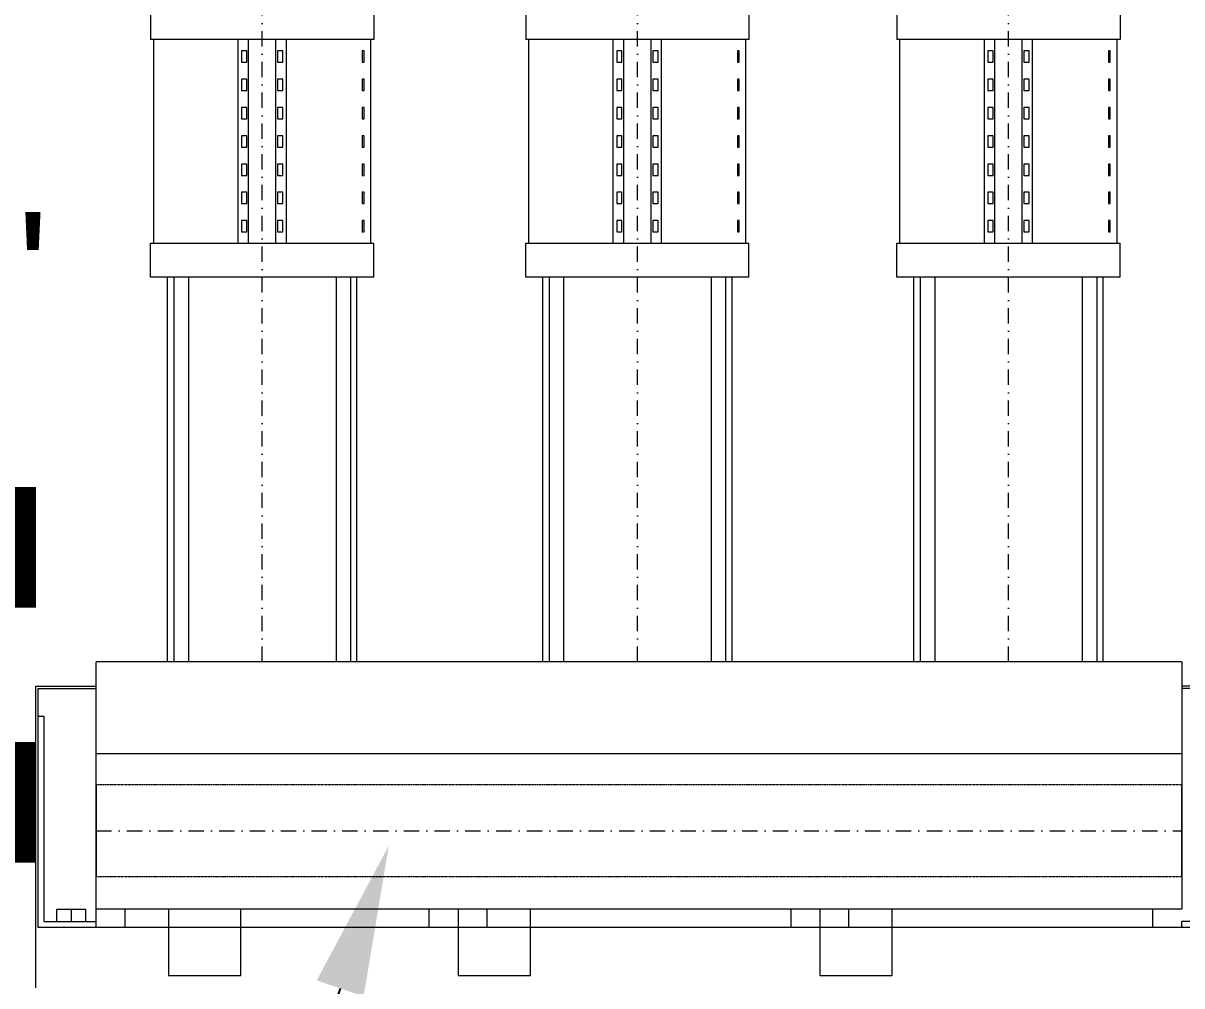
# Model space of a CAD drawing. Header units: millimetres. Extents: x 0 to 53377, y 0 to 36189.
# Drawn here: x 31597 to 32557, y 26670 to 27468 of the extents above; entities that cross this region are included whole.
import ezdxf
from ezdxf import colors
from ezdxf.entities.mleader import LeaderData, LeaderLine
from ezdxf.math import Vec2, Vec3

# ---------------------------------------------------------------- set-up
doc = ezdxf.new("R2010")
doc.units = ezdxf.units.MM
doc.linetypes.add('DASHDOT', pattern=[25.4, 12.7, -6.35, 0, -6.35])
doc.linetypes.add('HIDDEN', pattern=[0.2, 0.1, -0.1])
for name, color, linetype, lineweight in [('CP_AXIS', 251, 'DASHDOT', 5), ('MC-SAN-ECHIPAMENTE', 7, 'Continuous', 0), ('SAN-MC-COLD WATER', 5, 'Continuous', 30)]:
    doc.layers.add(name, color=color, linetype=linetype, lineweight=lineweight)
for name, color, linetype in [('cp_hidde', 203, 'HIDDEN'), ('MC-SAN-VANE', 7, 'Continuous'), ('SAN-MC-TEXT', 7, 'Continuous')]:
    doc.layers.add(name, color=color, linetype=linetype)
doc.styles.get("Standard").update_dxf_attribs({"font": 'arial.ttf'})

# ---------------------------------------------------------------- blocks, each defined once
blk = doc.blocks.new('A$C2BDD4CF9')
at = {"color": 7, "lineweight": 5, "extrusion": (0, 1, 0)}
for p, q in [((-323.8, 813.75), (-323.8, 785.62)), ((-138.8, 813.75), (-138.8, 785.62)), ((-16.14, 813.75), (-16.14, 785.62)), ((168.86, 813.75), (168.86, 785.62)), ((294.85, 813.75), (294.85, 785.62)), ((294.85, 813.75), (294.85, 785.62)), ((479.85, 813.75), (479.85, 785.62)), ((479.85, 813.75), (479.85, 785.62)), ((-321.3, 616.88), (-321.3, 785.62)), ((-251.3, 616.88), (-251.3, 785.62)), ((-242.64, 616.88), (-242.64, 785.62)), ((-219.96, 616.88), (-219.96, 785.62)), ((-211.3, 616.88), (-211.3, 785.62)), ((-141.3, 616.88), (-141.3, 785.62)), ((-13.64, 616.88), (-13.64, 785.62)), ((56.36, 616.88), (56.36, 785.62)), ((65.02, 616.88), (65.02, 785.62)), ((87.7, 616.88), (87.7, 785.62)), ((96.36, 616.88), (96.36, 785.62)), ((166.36, 616.88), (166.36, 785.62)), ((297.35, 616.88), (297.35, 785.62)), ((297.35, 616.88), (297.35, 785.62)), ((367.35, 616.88), (367.35, 785.62)), ((367.35, 616.88), (367.35, 785.62)), ((376.01, 616.88), (376.01, 785.62)), ((376.01, 616.88), (376.01, 785.62)), ((398.69, 616.88), (398.69, 785.62)), ((398.69, 616.88), (398.69, 785.62)), ((407.35, 616.88), (407.35, 785.62)), ((407.35, 616.88), (407.35, 785.62)), ((477.35, 616.88), (477.35, 785.62)), ((477.35, 616.88), (477.35, 785.62)), ((-315.72, 776.25), (-314.22, 776.25)), ((-315.72, 766.88), (-315.72, 776.25)), ((-314.22, 776.25), (-314.22, 766.88)), ((-248.42, 776.25), (-244.09, 776.25)), ((-248.42, 766.88), (-248.42, 776.25)), ((-244.09, 776.25), (-244.09, 766.88)), ((-218.52, 776.25), (-214.19, 776.25)), ((-218.52, 766.88), (-218.52, 776.25)), ((-214.19, 776.25), (-214.19, 766.88)), ((-8.05, 776.25), (-6.55, 776.25)), ((-8.05, 766.88), (-8.05, 776.25)), ((-6.55, 776.25), (-6.55, 766.88)), ((59.25, 776.25), (63.58, 776.25)), ((59.25, 766.88), (59.25, 776.25)), ((63.58, 776.25), (63.58, 766.88)), ((89.14, 776.25), (93.47, 776.25)), ((89.14, 766.88), (89.14, 776.25)), ((93.47, 776.25), (93.47, 766.88)), ((302.93, 776.25), (304.43, 776.25)), ((302.93, 766.88), (302.93, 776.25)), ((302.93, 776.25), (304.43, 776.25)), ((302.93, 766.88), (302.93, 776.25)), ((304.43, 776.25), (304.43, 766.88)), ((304.43, 776.25), (304.43, 766.88)), ((370.23, 776.25), (374.56, 776.25)), ((370.23, 766.88), (370.23, 776.25)), ((370.23, 776.25), (374.56, 776.25)), ((370.23, 766.88), (370.23, 776.25)), ((374.56, 776.25), (374.56, 766.88)), ((374.56, 776.25), (374.56, 766.88)), ((400.13, 776.25), (404.46, 776.25)), ((400.13, 766.88), (400.13, 776.25)), ((400.13, 776.25), (404.46, 776.25)), ((400.13, 766.88), (400.13, 776.25)), ((404.46, 776.25), (404.46, 766.88)), ((404.46, 776.25), (404.46, 766.88)), ((-314.22, 766.88), (-315.72, 766.88)), ((-244.09, 766.88), (-248.42, 766.88)), ((-214.19, 766.88), (-218.52, 766.88)), ((-6.55, 766.88), (-8.05, 766.88)), ((63.58, 766.88), (59.25, 766.88)), ((93.47, 766.88), (89.14, 766.88)), ((304.43, 766.88), (302.93, 766.88)), ((304.43, 766.88), (302.93, 766.88)), ((374.56, 766.88), (370.23, 766.88)), ((374.56, 766.88), (370.23, 766.88)), ((404.46, 766.88), (400.13, 766.88)), ((404.46, 766.88), (400.13, 766.88)), ((-315.72, 752.81), (-314.22, 752.81)), ((-315.72, 743.44), (-315.72, 752.81)), ((-314.22, 752.81), (-314.22, 743.44)), ((-248.42, 752.81), (-244.09, 752.81)), ((-248.42, 743.44), (-248.42, 752.81)), ((-244.09, 752.81), (-244.09, 743.44)), ((-218.52, 752.81), (-214.19, 752.81)), ((-218.52, 743.44), (-218.52, 752.81)), ((-214.19, 752.81), (-214.19, 743.44)), ((-8.05, 752.81), (-6.55, 752.81)), ((-8.05, 743.44), (-8.05, 752.81)), ((-6.55, 752.81), (-6.55, 743.44)), ((59.25, 752.81), (63.58, 752.81)), ((59.25, 743.44), (59.25, 752.81)), ((63.58, 752.81), (63.58, 743.44)), ((89.14, 752.81), (93.47, 752.81)), ((89.14, 743.44), (89.14, 752.81)), ((93.47, 752.81), (93.47, 743.44)), ((302.93, 752.81), (304.43, 752.81)), ((302.93, 743.44), (302.93, 752.81)), ((302.93, 752.81), (304.43, 752.81)), ((302.93, 743.44), (302.93, 752.81)), ((304.43, 752.81), (304.43, 743.44)), ((304.43, 752.81), (304.43, 743.44)), ((370.23, 752.81), (374.56, 752.81)), ((370.23, 743.44), (370.23, 752.81)), ((370.23, 752.81), (374.56, 752.81)), ((370.23, 743.44), (370.23, 752.81)), ((374.56, 752.81), (374.56, 743.44)), ((374.56, 752.81), (374.56, 743.44)), ((400.13, 752.81), (404.46, 752.81)), ((400.13, 743.44), (400.13, 752.81)), ((400.13, 752.81), (404.46, 752.81)), ((400.13, 743.44), (400.13, 752.81)), ((404.46, 752.81), (404.46, 743.44)), ((404.46, 752.81), (404.46, 743.44)), ((-314.22, 743.44), (-315.72, 743.44)), ((-244.09, 743.44), (-248.42, 743.44)), ((-214.19, 743.44), (-218.52, 743.44)), ((-6.55, 743.44), (-8.05, 743.44)), ((63.58, 743.44), (59.25, 743.44)), ((93.47, 743.44), (89.14, 743.44)), ((304.43, 743.44), (302.93, 743.44)), ((304.43, 743.44), (302.93, 743.44)), ((374.56, 743.44), (370.23, 743.44)), ((374.56, 743.44), (370.23, 743.44)), ((404.46, 743.44), (400.13, 743.44)), ((404.46, 743.44), (400.13, 743.44)), ((-315.72, 729.38), (-314.22, 729.38)), ((-315.72, 720), (-315.72, 729.38)), ((-314.22, 729.38), (-314.22, 720)), ((-248.42, 729.38), (-244.09, 729.38)), ((-248.42, 720), (-248.42, 729.38)), ((-244.09, 729.38), (-244.09, 720)), ((-218.52, 729.38), (-214.19, 729.38)), ((-218.52, 720), (-218.52, 729.38)), ((-214.19, 729.38), (-214.19, 720)), ((-8.05, 729.38), (-6.55, 729.38)), ((-8.05, 720), (-8.05, 729.38)), ((-6.55, 729.38), (-6.55, 720)), ((59.25, 729.38), (63.58, 729.38)), ((59.25, 720), (59.25, 729.38)), ((63.58, 729.38), (63.58, 720)), ((89.14, 729.38), (93.47, 729.38)), ((89.14, 720), (89.14, 729.38)), ((93.47, 729.38), (93.47, 720)), ((302.93, 729.38), (304.43, 729.38)), ((302.93, 720), (302.93, 729.38)), ((302.93, 729.38), (304.43, 729.38)), ((302.93, 720), (302.93, 729.38)), ((304.43, 729.38), (304.43, 720)), ((304.43, 729.38), (304.43, 720)), ((370.23, 729.38), (374.56, 729.38)), ((370.23, 720), (370.23, 729.38)), ((370.23, 729.38), (374.56, 729.38)), ((370.23, 720), (370.23, 729.38)), ((374.56, 729.38), (374.56, 720)), ((374.56, 729.38), (374.56, 720)), ((400.13, 729.38), (404.46, 729.38)), ((400.13, 720), (400.13, 729.38)), ((400.13, 729.38), (404.46, 729.38)), ((400.13, 720), (400.13, 729.38)), ((404.46, 729.38), (404.46, 720)), ((404.46, 729.38), (404.46, 720)), ((-314.22, 720), (-315.72, 720)), ((-244.09, 720), (-248.42, 720)), ((-214.19, 720), (-218.52, 720)), ((-6.55, 720), (-8.05, 720)), ((63.58, 720), (59.25, 720)), ((93.47, 720), (89.14, 720)), ((304.43, 720), (302.93, 720)), ((304.43, 720), (302.93, 720)), ((374.56, 720), (370.23, 720)), ((374.56, 720), (370.23, 720)), ((404.46, 720), (400.13, 720)), ((404.46, 720), (400.13, 720)), ((-315.72, 705.94), (-314.22, 705.94)), ((-315.72, 696.56), (-315.72, 705.94)), ((-314.22, 705.94), (-314.22, 696.56)), ((-248.42, 705.94), (-244.09, 705.94)), ((-248.42, 696.56), (-248.42, 705.94)), ((-244.09, 705.94), (-244.09, 696.56)), ((-218.52, 705.94), (-214.19, 705.94)), ((-218.52, 696.56), (-218.52, 705.94)), ((-214.19, 705.94), (-214.19, 696.56)), ((-8.05, 705.94), (-6.55, 705.94)), ((-8.05, 696.56), (-8.05, 705.94)), ((-6.55, 705.94), (-6.55, 696.56)), ((59.25, 705.94), (63.58, 705.94)), ((59.25, 696.56), (59.25, 705.94)), ((63.58, 705.94), (63.58, 696.56)), ((89.14, 705.94), (93.47, 705.94)), ((89.14, 696.56), (89.14, 705.94)), ((93.47, 705.94), (93.47, 696.56)), ((302.93, 705.94), (304.43, 705.94)), ((302.93, 696.56), (302.93, 705.94)), ((302.93, 705.94), (304.43, 705.94)), ((302.93, 696.56), (302.93, 705.94)), ((304.43, 705.94), (304.43, 696.56)), ((304.43, 705.94), (304.43, 696.56)), ((370.23, 705.94), (374.56, 705.94)), ((370.23, 696.56), (370.23, 705.94)), ((370.23, 705.94), (374.56, 705.94)), ((370.23, 696.56), (370.23, 705.94)), ((374.56, 705.94), (374.56, 696.56)), ((374.56, 705.94), (374.56, 696.56)), ((400.13, 705.94), (404.46, 705.94)), ((400.13, 696.56), (400.13, 705.94)), ((400.13, 705.94), (404.46, 705.94)), ((400.13, 696.56), (400.13, 705.94)), ((404.46, 705.94), (404.46, 696.56)), ((404.46, 705.94), (404.46, 696.56)), ((-314.22, 696.56), (-315.72, 696.56)), ((-244.09, 696.56), (-248.42, 696.56)), ((-214.19, 696.56), (-218.52, 696.56)), ((-6.55, 696.56), (-8.05, 696.56)), ((63.58, 696.56), (59.25, 696.56)), ((93.47, 696.56), (89.14, 696.56)), ((304.43, 696.56), (302.93, 696.56)), ((304.43, 696.56), (302.93, 696.56)), ((374.56, 696.56), (370.23, 696.56)), ((374.56, 696.56), (370.23, 696.56)), ((404.46, 696.56), (400.13, 696.56)), ((404.46, 696.56), (400.13, 696.56)), ((-315.72, 682.5), (-314.22, 682.5)), ((-315.72, 673.12), (-315.72, 682.5)), ((-314.22, 682.5), (-314.22, 673.12)), ((-248.42, 682.5), (-244.09, 682.5)), ((-248.42, 673.12), (-248.42, 682.5)), ((-244.09, 682.5), (-244.09, 673.12)), ((-218.52, 682.5), (-214.19, 682.5)), ((-218.52, 673.12), (-218.52, 682.5)), ((-214.19, 682.5), (-214.19, 673.12)), ((-8.05, 682.5), (-6.55, 682.5)), ((-8.05, 673.12), (-8.05, 682.5)), ((-6.55, 682.5), (-6.55, 673.12)), ((59.25, 682.5), (63.58, 682.5)), ((59.25, 673.12), (59.25, 682.5)), ((63.58, 682.5), (63.58, 673.12)), ((89.14, 682.5), (93.47, 682.5)), ((89.14, 673.12), (89.14, 682.5)), ((93.47, 682.5), (93.47, 673.12)), ((302.93, 682.5), (304.43, 682.5)), ((302.93, 673.12), (302.93, 682.5)), ((302.93, 682.5), (304.43, 682.5)), ((302.93, 673.12), (302.93, 682.5)), ((304.43, 682.5), (304.43, 673.12)), ((304.43, 682.5), (304.43, 673.12)), ((370.23, 682.5), (374.56, 682.5)), ((370.23, 673.12), (370.23, 682.5)), ((370.23, 682.5), (374.56, 682.5)), ((370.23, 673.12), (370.23, 682.5)), ((374.56, 682.5), (374.56, 673.12)), ((374.56, 682.5), (374.56, 673.12)), ((400.13, 682.5), (404.46, 682.5)), ((400.13, 673.12), (400.13, 682.5)), ((400.13, 682.5), (404.46, 682.5)), ((400.13, 673.12), (400.13, 682.5)), ((404.46, 682.5), (404.46, 673.12)), ((404.46, 682.5), (404.46, 673.12)), ((-314.22, 673.12), (-315.72, 673.12)), ((-244.09, 673.12), (-248.42, 673.12)), ((-214.19, 673.12), (-218.52, 673.12)), ((-6.55, 673.12), (-8.05, 673.12)), ((63.58, 673.12), (59.25, 673.12)), ((93.47, 673.12), (89.14, 673.12)), ((304.43, 673.12), (302.93, 673.12)), ((304.43, 673.12), (302.93, 673.12)), ((374.56, 673.12), (370.23, 673.12)), ((374.56, 673.12), (370.23, 673.12)), ((404.46, 673.12), (400.13, 673.12)), ((404.46, 673.12), (400.13, 673.12)), ((-315.72, 659.06), (-314.22, 659.06)), ((-315.72, 649.69), (-315.72, 659.06)), ((-314.22, 659.06), (-314.22, 649.69)), ((-248.42, 659.06), (-244.09, 659.06)), ((-248.42, 649.69), (-248.42, 659.06)), ((-244.09, 659.06), (-244.09, 649.69)), ((-218.52, 659.06), (-214.19, 659.06)), ((-218.52, 649.69), (-218.52, 659.06)), ((-214.19, 659.06), (-214.19, 649.69)), ((-8.05, 659.06), (-6.55, 659.06)), ((-8.05, 649.69), (-8.05, 659.06)), ((-6.55, 659.06), (-6.55, 649.69)), ((59.25, 659.06), (63.58, 659.06)), ((59.25, 649.69), (59.25, 659.06)), ((63.58, 659.06), (63.58, 649.69)), ((89.14, 659.06), (93.47, 659.06)), ((89.14, 649.69), (89.14, 659.06)), ((93.47, 659.06), (93.47, 649.69)), ((302.93, 659.06), (304.43, 659.06)), ((302.93, 649.69), (302.93, 659.06)), ((302.93, 659.06), (304.43, 659.06)), ((302.93, 649.69), (302.93, 659.06)), ((304.43, 659.06), (304.43, 649.69)), ((304.43, 659.06), (304.43, 649.69)), ((370.23, 659.06), (374.56, 659.06)), ((370.23, 649.69), (370.23, 659.06)), ((370.23, 659.06), (374.56, 659.06)), ((370.23, 649.69), (370.23, 659.06)), ((374.56, 659.06), (374.56, 649.69)), ((374.56, 659.06), (374.56, 649.69)), ((400.13, 659.06), (404.46, 659.06)), ((400.13, 649.69), (400.13, 659.06)), ((400.13, 659.06), (404.46, 659.06)), ((400.13, 649.69), (400.13, 659.06)), ((404.46, 659.06), (404.46, 649.69)), ((404.46, 659.06), (404.46, 649.69)), ((-314.22, 649.69), (-315.72, 649.69)), ((-244.09, 649.69), (-248.42, 649.69)), ((-214.19, 649.69), (-218.52, 649.69)), ((-6.55, 649.69), (-8.05, 649.69)), ((63.58, 649.69), (59.25, 649.69)), ((93.47, 649.69), (89.14, 649.69)), ((304.43, 649.69), (302.93, 649.69)), ((304.43, 649.69), (302.93, 649.69)), ((374.56, 649.69), (370.23, 649.69)), ((374.56, 649.69), (370.23, 649.69)), ((404.46, 649.69), (400.13, 649.69)), ((404.46, 649.69), (400.13, 649.69)), ((-315.72, 635.62), (-314.22, 635.62)), ((-315.72, 626.25), (-315.72, 635.62)), ((-314.22, 635.62), (-314.22, 626.25)), ((-248.42, 635.62), (-244.09, 635.62)), ((-248.42, 626.25), (-248.42, 635.62)), ((-244.09, 635.62), (-244.09, 626.25)), ((-218.52, 635.62), (-214.19, 635.62)), ((-218.52, 626.25), (-218.52, 635.62)), ((-214.19, 635.62), (-214.19, 626.25)), ((-8.05, 635.62), (-6.55, 635.62)), ((-8.05, 626.25), (-8.05, 635.62)), ((-6.55, 635.62), (-6.55, 626.25)), ((59.25, 635.62), (63.58, 635.62)), ((59.25, 626.25), (59.25, 635.62)), ((63.58, 635.62), (63.58, 626.25)), ((89.14, 635.62), (93.47, 635.62)), ((89.14, 626.25), (89.14, 635.62)), ((93.47, 635.62), (93.47, 626.25)), ((302.93, 635.62), (304.43, 635.62)), ((302.93, 626.25), (302.93, 635.62)), ((302.93, 635.62), (304.43, 635.62)), ((302.93, 626.25), (302.93, 635.62)), ((304.43, 635.62), (304.43, 626.25)), ((304.43, 635.62), (304.43, 626.25)), ((370.23, 635.62), (374.56, 635.62)), ((370.23, 626.25), (370.23, 635.62)), ((370.23, 635.62), (374.56, 635.62)), ((370.23, 626.25), (370.23, 635.62)), ((374.56, 635.62), (374.56, 626.25)), ((374.56, 635.62), (374.56, 626.25)), ((400.13, 635.62), (404.46, 635.62)), ((400.13, 626.25), (400.13, 635.62)), ((400.13, 635.62), (404.46, 635.62)), ((400.13, 626.25), (400.13, 635.62)), ((404.46, 635.62), (404.46, 626.25)), ((404.46, 635.62), (404.46, 626.25)), ((-314.22, 626.25), (-315.72, 626.25)), ((-244.09, 626.25), (-248.42, 626.25)), ((-214.19, 626.25), (-218.52, 626.25)), ((-6.55, 626.25), (-8.05, 626.25)), ((63.58, 626.25), (59.25, 626.25)), ((93.47, 626.25), (89.14, 626.25)), ((304.43, 626.25), (302.93, 626.25)), ((304.43, 626.25), (302.93, 626.25)), ((374.56, 626.25), (370.23, 626.25)), ((374.56, 626.25), (370.23, 626.25)), ((404.46, 626.25), (400.13, 626.25)), ((404.46, 626.25), (400.13, 626.25)), ((-323.8, 588.75), (-323.8, 616.88)), ((-138.8, 588.75), (-138.8, 616.88)), ((-16.14, 588.75), (-16.14, 616.88)), ((168.86, 588.75), (168.86, 616.88)), ((294.85, 588.75), (294.85, 616.88)), ((294.85, 588.75), (294.85, 616.88)), ((479.85, 588.75), (479.85, 616.88)), ((479.85, 588.75), (479.85, 616.88)), ((-309.8, 270), (-309.8, 588.75)), ((-304.48, 588.75), (-304.48, 270)), ((-292.48, 588.75), (-292.48, 270)), ((-170.13, 588.75), (-170.13, 270)), ((-158.13, 588.75), (-158.13, 270)), ((-152.8, 270), (-152.8, 588.75)), ((-2.14, 270), (-2.14, 588.75)), ((3.18, 588.75), (3.18, 270)), ((15.18, 588.75), (15.18, 270)), ((137.53, 588.75), (137.53, 270)), ((149.53, 588.75), (149.53, 270)), ((154.86, 270), (154.86, 588.75)), ((308.85, 270), (308.85, 588.75)), ((308.85, 270), (308.85, 588.75)), ((314.17, 588.75), (314.17, 270)), ((314.17, 588.75), (314.17, 270)), ((326.17, 588.75), (326.17, 270)), ((326.17, 588.75), (326.17, 270)), ((448.52, 588.75), (448.52, 270)), ((448.52, 588.75), (448.52, 270)), ((460.52, 588.75), (460.52, 270)), ((460.52, 588.75), (460.52, 270)), ((465.85, 270), (465.85, 588.75)), ((465.85, 270), (465.85, 588.75)), ((-375, 270), (-375, 65)), ((525, 55), (525, 270)), ((-425, 250), (-375, 250)), ((575, 250), (525, 250)), ((-423, 248), (-375, 248)), ((573, 248), (525, 248)), ((573, 50), (573, 248)), ((573, 225), (568, 225)), ((568, 55), (568, 225)), ((-375, 193.75), (525, 193.75)), ((-375, 65), (525, 65)), ((-351, 50), (-351, 65)), ((-135, 10), (-135, 65)), ((-99, 50), (-99, 65)), ((-75, 65), (-75, 10)), ((-51, 50), (-51, 65)), ((165, 10), (165, 65)), ((201, 50), (201, 65)), ((225, 65), (225, 10)), ((249, 50), (249, 65)), ((405, 10), (405, 65)), ((465, 65), (465, 10)), ((501, 50), (501, 65)), ((557.5, 65), (533.5, 65)), ((533.5, 55), (533.5, 65)), ((545.5, 55), (545.5, 65)), ((557.5, 55), (557.5, 65)), ((-575, 50), (275.74, 50)), ((-418, 55), (-375, 55)), ((-375, 50), (-375, 55)), ((525, 50), (525, 55)), ((568, 55), (525, 55)), ((-75, 10), (-135, 10)), ((225, 10), (165, 10)), ((465, 10), (405, 10))]:
    blk.add_line(p, q, dxfattribs=at)
at = {"color": 7, "lineweight": 5}
for p, q in [((-323.8, 785.62), (-138.8, 785.62)), ((-16.14, 785.62), (168.86, 785.62)), ((294.85, 785.62), (479.85, 785.62)), ((294.85, 785.62), (479.85, 785.62)), ((-138.8, 616.88), (-323.8, 616.88)), ((168.86, 616.88), (-16.14, 616.88)), ((479.85, 616.88), (294.85, 616.88)), ((479.85, 616.88), (294.85, 616.88)), ((-323.8, 588.75), (-138.8, 588.75)), ((-16.14, 588.75), (168.86, 588.75)), ((294.85, 588.75), (479.85, 588.75)), ((294.85, 588.75), (479.85, 588.75)), ((-375, 270), (525, 270)), ((-90.04, 270), (66.96, 270)), ((296.5, 270), (453.5, 270)), ((296.5, 270), (453.5, 270)), ((575, 0), (575, 250)), ((-375, 168.05), (-375, 91.95)), ((525, 168.05), (525, 91.95)), ((-351, 50), (-99, 50)), ((-51, 50), (201, 50)), ((249, 50), (501, 50)), ((249, 50), (573, 50))]:
    blk.add_line(p, q, dxfattribs=at)
at = {"layer": 'CP_AXIS', "color": 7, "lineweight": 5}
for p, q in [((-231.3, 270), (-231.3, 870)), ((76.36, 270), (76.36, 870)), ((387.35, 270), (387.35, 870)), ((387.35, 270), (387.35, 870)), ((525, 130), (-375, 130))]:
    blk.add_line(p, q, dxfattribs=at)
at = {"layer": 'cp_hidde', "color": 7, "lineweight": 5}
for p, q in [((-375, 168.05), (525, 168.05)), ((-375, 168.05), (-375, 168.05)), ((-375, 91.95), (-375, 168.05)), ((525, 168.05), (525, 168.05)), ((525, 91.95), (525, 168.05)), ((-375, 91.95), (525, 91.95)), ((-375, 91.95), (-375, 91.95)), ((525, 91.95), (525, 91.95))]:
    blk.add_line(p, q, dxfattribs=at)

msp = doc.modelspace()

# ---------------------------------------------------------------- linework, layer by layer
at = {"layer": 'SAN-MC-COLD WATER', "const_width": 100}
for points in [[(31486.98, 27033.42), (31607.04, 27033.42)], [(31486.98, 26822.12), (31607.04, 26822.12)]]:
    msp.add_lwpolyline(points, dxfattribs=at)

# ---------------------------------------------------------------- block references
at = {"layer": 'MC-SAN-ECHIPAMENTE', "color": 1, "xscale": -1}
msp.add_blockref('A$C2BDD4CF9', (32182.04, 26668.39), dxfattribs=at)

# ---------------------------------------------------------------- texts
at = {"layer": 'SAN-MC-TEXT', "insert": (31616.81, 27311.13), "char_height": 100, "width": 317.3266, "attachment_point": 3}
msp.add_mtext('RV5"', dxfattribs=at)

# ---------------------------------------------------------------- leaders
at = {"layer": 'MC-SAN-VANE'}
ml = msp.add_multileader_mtext('Standard', dxfattribs=at)
ml.set_content('\\pxi-2,l2,ql;Vas stocare clor', color=256)
ml.set_leader_properties()
ml.build(insert=Vec2(0, 0))
ml.multileader.update_dxf_attribs({"dogleg_length": 0.36, "arrow_head_size": 100})
ctx = ml.context
ctx.base_point, ctx.char_height, ctx.arrow_head_size, ctx.landing_gap_size, ctx.plane_origin = Vec3(29089.7, 33297.23), 100, 100, 0.09, Vec3(31593.93, 33848.48)
notes = []
notes.append((ctx, [(0, (0, 0, 0), (0, 0), (1, 0), 1, [])]))
ctx.mtext.insert, ctx.mtext.width, ctx.mtext.defined_height, ctx.mtext.flow_direction = Vec3(29089.79, 33342.97), 4738.6221, 742.95, 5
at = {"layer": 'SAN-MC-TEXT'}
ml = msp.add_multileader_mtext('Standard', dxfattribs=at)
ml.set_content('{\\LGrup electropompe pentru apa menajera 3 buc (2F+1R) cu turatie variabila\\P}Debit pompa activa/rezerva: Q = 7.5 l/s\\PInaltime de pompare: 70 mCA', color=256)
ml.set_leader_properties()
ml.build(insert=Vec2(0, 0))
ml.multileader.update_dxf_attribs({"dogleg_length": 0.36, "arrow_head_size": 125})
ctx = ml.context
ctx.base_point, ctx.char_height, ctx.arrow_head_size, ctx.landing_gap_size, ctx.plane_origin = Vec3(27043.25, 26090.51), 100, 125, 0.09, Vec3(38268.47, 26123.43)
ctx.text_align_type = 1
notes.append((ctx, [(1, (1, 1, 0), (31662.41, 26090.51), (-1, 0), 0.36, [(0, [(31899.63, 26786.14)], 0, [])])]))
ctx.mtext.insert, ctx.mtext.width, ctx.mtext.defined_height, ctx.mtext.alignment, ctx.mtext.flow_direction = Vec3(29352.65, 26154.39), 5809.1485, 2998.26, 2, 5
for ctx, leaders in notes:
    for number, flags, end, landing, length, lines in leaders:
        leader = LeaderData()
        leader.index, (leader.has_last_leader_line, leader.has_dogleg_vector, leader.attachment_direction) = number, flags
        leader.last_leader_point, leader.dogleg_vector, leader.dogleg_length = Vec3(end), Vec3(landing), length
        for number, points, colour, breaks in lines:
            line = LeaderLine()
            line.index, line.vertices, line.color, line.breaks = number, Vec3.list(points), colors.encode_raw_color(colour), breaks
            leader.lines.append(line)
        ctx.leaders.append(leader)

doc.saveas('drawing.dxf')
